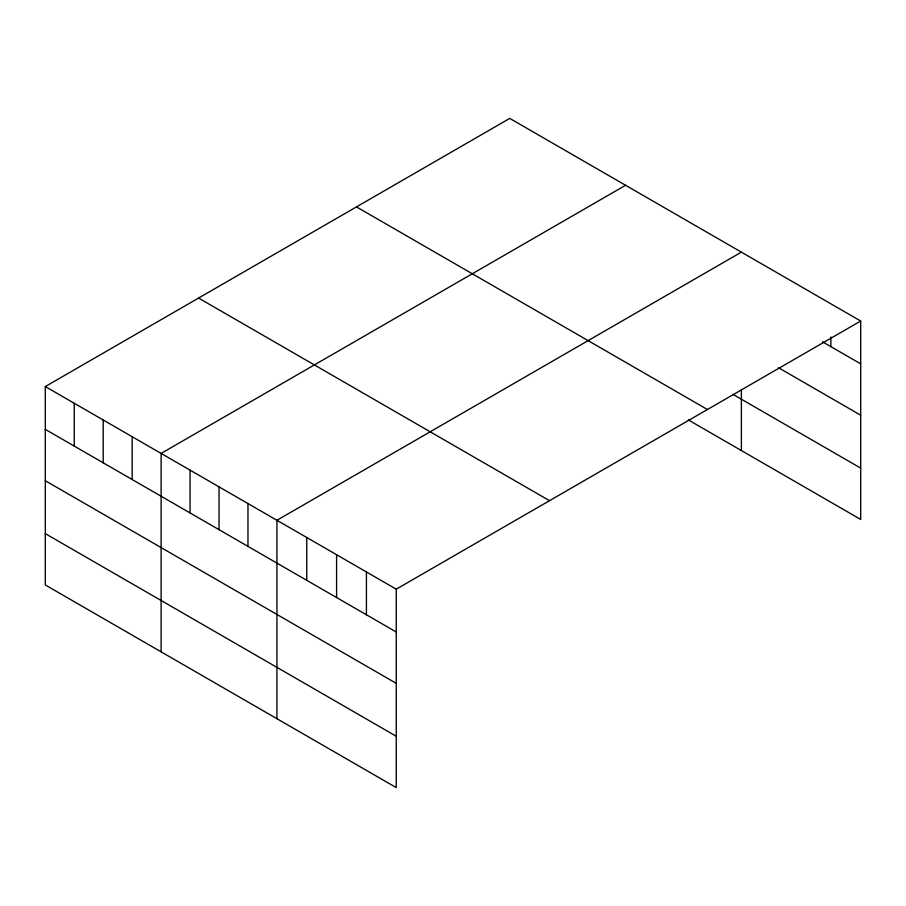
<?xml version="1.0" encoding="UTF-8"?>
<svg xmlns="http://www.w3.org/2000/svg" width="906" height="906" viewBox="0 0 906 906"><rect width="100%" height="100%" fill="white"/><g stroke="black" fill="none" stroke-linecap="round" stroke-linejoin="round"><path stroke-width="1.36" d="M45.3 386.556L396.25 589.172L396.25 787.597L45.3 584.97L45.3 386.556L509.75 118.403L860.7 321.03L860.7 519.444L688.3 419.908M625.559 185.277L161.109 453.419L161.109 651.833M741.38 252.14L276.93 520.282L276.93 718.707M396.25 589.172L860.7 321.03M822.512 341.8L860.7 363.85M778.367 367.655L860.7 415.197M732.931 394.337L860.7 468.096M356.477 206.896L707.427 409.512M198.573 298.063L549.523 500.69M45.3 429.376L396.25 631.992M45.3 480.724L396.25 683.339M45.3 533.623L396.25 736.25M830.87 336.953L830.87 346.624M741.38 389.467L741.38 450.554M366.42 571.946L366.42 614.766M336.59 554.732L336.59 597.541M306.76 537.507L306.76 580.327M247.972 503.566L247.972 546.386M219.026 486.85L219.026 529.67M190.067 470.135L190.067 512.955M132.163 436.703L132.163 479.523M103.205 419.988L103.205 462.807M74.258 403.272L74.258 446.092"/></g></svg>
